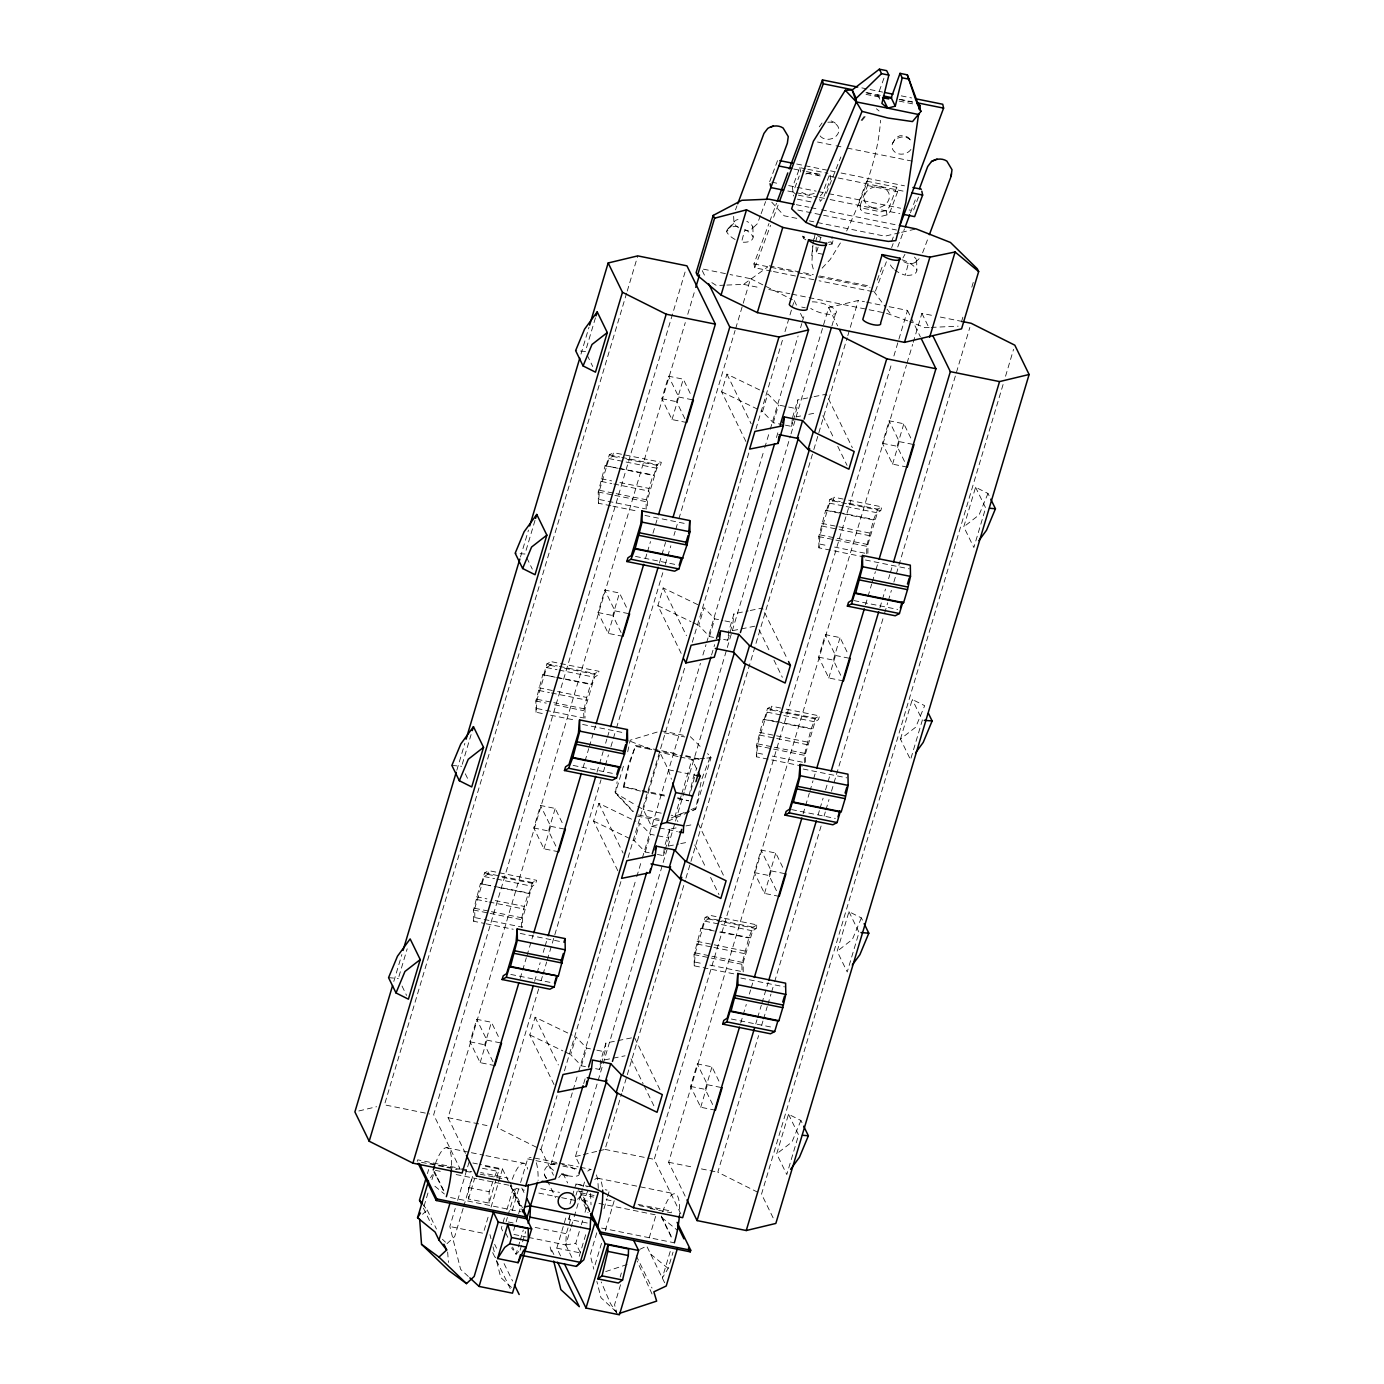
<?xml version="1.0" encoding="UTF-8"?>
<svg xmlns="http://www.w3.org/2000/svg" width="1384" height="1384" viewBox="0 0 1384 1384"><rect width="100%" height="100%" fill="white"/><g stroke="black" fill="none" stroke-linecap="round" stroke-linejoin="round"><path stroke-width="0.75" stroke-dasharray="5 3.75" d="M474.781 917.557L474.781 908.302L484.244 876.574L487.67 874.342L488.777 870.64L536.629 880.311L535.539 884.013L532.113 886.262L522.633 917.973L522.633 927.228L474.781 917.557L473.674 921.26L484.071 923.353M542.269 713.504L536.041 712.241L537.148 699.301L546.611 667.572L550.036 665.323L551.126 661.639L598.995 671.309L597.888 674.994L594.463 677.243L584.999 708.971L584.999 718.227M610.88 505.766L598.39 503.24L599.497 490.299L608.96 458.571L612.385 456.322L613.493 452.637L661.344 462.308L660.237 465.993L656.812 468.242L647.349 499.97L647.349 509.226M733.762 973.834L694.232 965.842L695.339 952.884L704.802 921.173L708.227 918.924L709.335 915.239L721.825 917.748M743.191 971.827L743.208 962.572L752.671 930.844L756.096 928.595L757.186 924.91L723.901 918.18M802.374 766.096L756.598 756.84L757.705 743.883L767.168 712.154L770.594 709.923L771.684 706.221L784.174 708.746M786.25 709.162L819.553 715.909L818.446 719.593L815.02 721.842L805.557 753.553L805.557 762.826L772.255 756.096M864.723 557.077L818.947 547.822L820.055 534.881L829.518 503.153L832.943 500.904L834.05 497.219L846.524 499.745M848.617 500.16L881.902 506.89L880.795 510.592L877.369 512.824L867.906 544.552L867.906 553.808L834.621 547.078M496.199 1179.064L489.036 1203.111L468.519 1198.959L468.622 1187.559L472.809 1176.348M489.036 1203.111L489.14 1191.711L494.019 1178.632M571.869 1257.45L565.762 1244.943L566.298 1233.715L571.229 1217.159M813.238 268.946L811.82 263.687L812.823 245.729M595.587 1068.673L599.635 1069.486L600.639 1060.698L605.915 1043.017L634.391 1037.308L660.462 1090.782M601.383 1063.604L604.912 1051.805L605.915 1043.017M657.365 854.43L663.42 855.658L664.441 846.87L669.718 829.189L677.849 827.546M665.185 849.776L668.697 837.977L669.718 829.189M723.659 639.408L727.707 640.221L728.711 631.433L733.987 613.752L748.225 610.898M727.707 640.221L732.984 622.541L733.987 613.752M785.42 425.165L791.492 426.393L792.305 419.369M811.733 255.59L812.962 244.985M793.257 420.511L796.769 408.712L797.789 399.924L812.01 397.07M813.135 243.601L814.052 237.2M892.472 143.607L895.569 137.864L899.842 135.736L904.652 135.788L908.164 137.414L911.295 141.047A10.311 8.512 -12.3 0 0 895.327 139.68A10.311 8.512 -12.3 0 0 896.676 153.174A10.311 8.512 -12.3 0 0 911.952 147.552M814.207 238.619L815.47 232.27M587.266 1223.024L568.807 1219.304L569.637 1215.256M632.73 811.474L615.413 793.049L617.126 781.735M640.533 791.112L623.354 786.752L628.596 764.245L635.671 745.492L677.433 753.934M623.821 787.721L629.063 765.214L635.671 745.492M689.059 795.748L693.332 777.324L696.879 767.947M690.962 790.575L695.218 774.556M668.057 821.11L695.616 809.277L701.532 779.867L710.39 756.425L707.518 753.605M894.652 269.845A17.006 8.512 20.3 0 0 905.309 275.191L908.336 263.548A12.127 6.02 20.4 0 0 916.606 259.967A12.127 6.02 20.4 0 0 914.374 257.078M393.8 981.464L401.844 954.562M456.824 770.265L464.851 743.346M520.453 557.008L528.48 530.089M580.986 354.079L589.013 327.16M398.921 976.516L407.19 948.801M462.239 764.297L471.096 734.593M535.002 520.401L524.968 554.05L515.177 553.219M595.449 317.818L585.397 351.484L575.623 350.636M626.623 293.148L384.458 1104.83L429.559 1113.947M627.246 291.09L637.747 255.884M473.674 921.26L473.501 910.015L480.386 883.719L529.276 893.112L532.425 882.559L536.629 880.311M536.041 712.241L535.85 701.013L542.753 674.7L591.643 684.094L594.791 673.558L598.995 671.309M598.39 503.24L598.199 492.012L605.102 465.699L653.992 475.093L657.141 464.54L661.344 462.308M481.424 883.424L484.573 872.889L488.777 870.64M543.791 674.423L546.922 663.87L551.126 661.639M606.14 465.422L609.289 454.869L613.493 452.637M417.224 1161.436L417.691 1159.827L459.661 1168.321M685.08 272.043L433.659 1114.777L460.267 1169.324M427.414 1173.615L428.642 1169.532M494.867 1065.611L480.161 1062.652L469.989 1041.806L476.719 1019.299L491.424 1022.274L499.728 1039.315M558.652 851.783L543.947 848.824L533.792 827.978L540.504 805.471L555.209 808.446L562.596 823.601M622.938 636.346L608.233 633.388L598.061 612.541L604.791 590.034L619.478 593.009L627.8 610.05M686.723 422.518L672.019 419.56L661.863 398.713L668.576 376.206L683.281 379.181L690.668 394.336M465.508 1153.426L448.07 1117.684L685.288 322.576M687.762 314.289L695.166 289.446M424.04 1206.156L428.296 1191.884M431.946 1179.635L433.78 1173.511M521.474 927.176L521.353 919.703L524.346 906.451L528.255 893.389L529.276 893.112M583.823 718.175L583.702 710.684L586.712 697.449L590.605 684.388L591.643 684.094M646.19 509.174L646.068 501.683L649.061 488.431L652.971 475.369L653.992 475.093M493.015 1061.822L484.694 1044.782L491.424 1022.274M555.884 846.108L548.496 830.954L555.209 808.446M621.087 632.557L612.766 615.517L619.478 593.009M684.872 418.729L676.568 401.689L683.281 379.181M480.161 1062.652L486.874 1040.145L476.719 1019.299M543.947 848.824L550.676 826.317L540.504 805.471M608.233 633.388L614.946 610.88L604.791 590.034M672.019 419.56L678.748 397.035L668.576 376.206M520.159 978.453L522.01 972.243M522.633 970.167L526.335 957.745M526.958 955.669L533.134 934.961M583.166 767.255L584.411 763.103M585.034 761.044L588.736 748.606M589.342 746.547L595.535 725.839M645.567 558.115L646.795 553.981M647.418 551.905L650.515 541.559M652.971 533.273L657.919 516.716M468.311 1276.463L460.613 1269.336L449.852 1226.518L455.249 1208.44M457.637 1200.395L469.038 1162.214L477.393 1163.909M463.121 1208.37L454.713 1236.517L447.015 1243.662M463.709 1206.364L472.705 1176.227M468.519 1198.959L474.487 1178.926M534.587 981.36L536.438 975.149M537.044 973.073L540.141 962.728M543.22 952.382L544.466 948.23M545.088 946.172L547.545 937.885M596.971 772.237L598.822 766.027M599.445 763.951L603.147 751.529M605.621 743.243L606.849 739.108M607.472 737.032L609.946 728.745M659.372 563.098L665.548 542.407M538.653 988.903L497.254 1127.631L540.971 1149.533L553.479 1175.189M541.127 980.616L542.355 976.481M542.978 974.405L546.68 961.984M547.303 959.908L601.037 779.763M603.51 771.493L604.739 767.341M605.362 765.283L608.458 754.92M610.932 746.633L612.783 740.423M613.389 738.364L615.863 730.077M616.486 728.001L662.815 572.716M665.289 564.43L667.14 558.219M667.763 556.143L670.842 545.798M673.939 535.435L675.167 531.3M675.79 529.224L678.264 520.938M678.869 518.879L735.094 330.447M735.717 328.389L750.543 278.686L730.043 274.551M554.033 1084.572L529.812 1034.921L535.089 1017.223L572.059 1035.076M617.818 870.744L593.598 821.075L598.874 803.395L635.844 821.248M681.17 653.386L657.884 605.656L663.161 587.958L700.131 605.811M745.889 441.479L721.669 391.81L726.946 374.13L763.916 391.983M496.804 1177.057L499.192 1169.047L482.774 1165.743M488.068 1217.211L483.276 1233.282L449.852 1226.518M491.061 1207.159L502.461 1168.978L479.487 1164.325M623.406 766.234L615.413 793.049L635.844 805.159M627.713 751.789L630.187 740.215L657.4 731.998M507.444 1179.687L507.928 1178.078L480.646 1172.559M504.416 1217.903L501.337 1228.231L503.119 1231.898M506.89 1209.633L512.426 1191.036L516.993 1187.074M506.146 1221.553L507.374 1217.418M507.997 1215.342L516.007 1188.458L524.311 1190.136M512.236 1210.619L519.45 1186.434M520.626 1182.472L527.633 1158.962A48.492 12.785 -78.6 0 1 531.075 1157.387M805.834 239.847L803.481 238.256L804.934 233.377M513.706 1230.272L518.014 1215.792M518.637 1213.733L520.488 1207.54L512.426 1191.036M540.971 1149.533L557.043 1095.696M564.447 1070.853L621.278 880.362M628.077 857.578L685.53 665.029M692.329 642.245L749.159 451.755M755.958 428.971L782.514 339.945M784.987 331.658L793.638 302.663M585.467 1066.631L581.436 1065.818L570.675 1054.643L575.952 1036.945L586.712 1048.12L594.791 1049.764M649.269 852.803L645.221 851.99L634.46 840.815L639.737 823.117L650.497 834.293L668.697 837.977M713.538 637.367L709.49 636.553L698.747 625.378L704.024 607.68L714.767 618.856L722.863 620.499M783.413 424.767L773.293 422.726L762.532 411.55L767.809 393.852L778.569 405.028L786.666 406.671M815.782 241.041L816.854 237.408M519.692 1242.14L516.076 1254.233L511.613 1247.901M520.28 1240.133L523.29 1230.047M823.065 254.31L816.37 252.961L818.1 247.2M819.536 241.802L821.162 236.353M520.107 1250.202L525.661 1231.587M550.849 1164.74L572.474 1092.218M573.097 1090.142L578.045 1073.569M578.668 1071.51L636.138 878.823M636.761 876.747L641.709 860.173M642.332 858.097L700.425 663.334M702.899 655.047L705.996 644.684M706.618 642.626L764.106 449.938M764.712 447.862L769.66 431.289M770.283 429.213L798.101 335.983M800.575 327.697L801.803 323.545M802.426 321.469L804.9 313.182M581.436 1065.818L586.712 1048.12M645.221 851.99L650.497 834.293M709.49 636.553L714.767 618.856M773.293 422.726L778.569 405.028M829.051 244.535L832.026 244.034L830.971 241.854L832.424 236.975M832.026 244.034L832.995 240.781M583.685 1083.603L586.159 1075.316M711.566 654.995L714.646 644.633M776.424 437.586L778.275 431.375M792.513 417.605L797.789 399.924M599.635 1069.486L600.794 1065.559M663.42 855.658L664.597 851.731M681.17 795.783L675.132 815.989L677.866 821.577M681.776 793.776L692.017 759.418L704.664 758.259M791.492 426.393L792.669 422.466M579.014 1163.84L575.45 1156.505L662.555 864.55M663.161 862.491L667.486 847.994M668.109 845.918L674.908 823.151M675.53 821.075L684.163 792.081M684.786 790.022L790.42 435.943M791.043 433.867L828.722 307.559L858.305 300.466L864.446 301.712M560.555 1255.876L556.783 1248.143L566.385 1215.982M569.983 1203.924L571.782 1197.904M572.37 1195.897L575.969 1183.839L578.72 1189.444M831.905 325.897L835.607 313.459M568.807 1219.304L570 1215.29M575.969 1195.257L577.18 1191.261M710.39 756.425L710.995 757.688L695.616 809.277L691.516 810.609M528.428 1237.4L565.762 1244.943L570.571 1228.819M571.177 1226.812L573.582 1218.75M574.187 1216.726L582.526 1188.752M583.114 1186.797L584.861 1180.915M580.259 1252.451L575.796 1243.282L580.726 1226.743M581.332 1224.684L582.577 1220.55M585.034 1212.28L586.885 1206.087L580.19 1196.589L577.509 1199.271M599.099 1150.831L605.016 1149.412L621.693 1093.516M622.316 1091.44L685.322 880.241M685.945 878.165L813.204 451.634M813.827 449.558L847.181 337.748M847.804 335.672L858.305 300.466M579.239 1256.326L586.453 1232.141M596.798 1232.798L590.207 1254.907L593.788 1269.163M603.995 1208.682L606.988 1198.63M607.593 1196.624L609.393 1190.586L605.223 1189.738M595.068 1264.889L601.677 1242.78M605.275 1230.722L614.254 1200.568M694.232 965.842L694.059 954.614L700.944 928.301L712.397 930.117M756.598 756.84L756.408 745.613L763.311 719.299L774.746 721.116M818.947 547.822L818.757 536.594L825.66 510.298L837.095 512.115M701.982 928.024L705.131 917.471L709.335 915.239M764.349 719.005L767.497 708.47L771.684 706.221M826.698 510.004L829.846 499.468L834.05 497.219M680.824 1213.906L654.217 1159.36L891.434 364.252M893.891 355.965L907.489 310.414L884.947 305.864M620.17 1277.017L621.364 1273.003M620.551 1284.715L614.548 1304.818L616.78 1312.24M715.424 1110.21L700.719 1107.235L690.564 1086.405L697.277 1063.898L711.981 1066.856L719.369 1082.011M779.209 896.382L764.522 893.407L754.349 872.577L761.062 850.07L775.767 853.028L784.088 870.086M843.496 680.945L828.791 677.97L818.619 657.141L825.348 634.633L840.053 637.591L847.441 652.746M907.281 467.117L892.576 464.142L882.421 443.312L889.134 420.805L903.839 423.763L912.16 440.821M685.149 1196.139L668.628 1162.266L906.468 365.099M907.074 363.023L912.644 344.391M913.25 342.315L921.9 313.338L932.159 315.396M649.183 1237.919L655.878 1215.481M741.997 969.907L741.911 964.285L748.813 937.971L752.982 927.142L757.186 924.91M804.381 762.774L804.26 755.283L811.162 728.97L815.349 718.14L819.553 715.909M866.747 553.756L866.626 546.282L873.529 519.969L877.698 509.139L881.902 506.89M712.656 1104.519L705.252 1089.381L711.981 1066.856M776.441 890.691L769.054 875.536L775.767 853.028M840.728 675.254L833.324 660.099L840.053 637.591M904.513 461.426L897.126 446.271L903.839 423.763M700.719 1107.235L707.432 1084.727L697.277 1063.898M764.522 893.407L771.234 870.899L761.062 850.07M828.791 677.97L835.503 655.462L825.348 634.633M892.576 464.142L899.306 441.634L889.134 420.805M670.202 1251.447L662.296 1277.968L668.178 1268.419L673.057 1252.088M740.717 1023.036L742.568 1016.825M743.191 1014.749L746.287 1004.403M749.367 994.058L750.612 989.906M751.218 987.83L753.692 979.561M803.118 813.913L804.969 807.702M805.592 805.626L809.294 793.205M809.917 791.129L812.996 780.784M813.619 778.708L816.093 770.421M865.502 604.773L867.353 598.563M867.976 596.504L871.678 584.065M872.301 582.007L875.397 571.644M876.003 569.585L878.477 561.298M961.43 321.988L963.869 313.805M971.81 287.197L974.249 279.014M755.75 1023.883L756.996 1019.749M757.602 1017.673L761.321 1005.251M761.927 1003.175L768.12 982.467M818.152 814.761L819.38 810.609M820.003 808.533L823.099 798.187M825.556 789.901L827.424 783.69M828.03 781.631L830.504 773.345M879.93 607.697L881.781 601.486M882.404 599.41L885.483 589.065M888.58 578.702L889.808 574.568M890.431 572.492L892.905 564.205M757.74 1192.229L717.812 1172.213L758.588 1035.561M761.684 1025.198L762.913 1021.063M763.536 1018.987L767.238 1006.566M767.861 1004.507L770.94 994.144M771.563 992.069L774.037 983.799M774.642 981.723L821.594 824.362M824.068 816.076L825.314 811.941M825.919 809.865L829.016 799.502M831.49 791.233L883.995 615.223M884.618 613.164L887.698 602.801M888.32 600.742L891.4 590.38M893.874 582.093L969.855 327.42M1003.071 384.527L761.529 1194.132L773.154 1217.937M1005.545 376.24L1013.572 349.322M788.517 1114.258L798.603 1134.932L786.787 1174.532L776.701 1153.858L788.517 1114.258L800.921 1120.486L802.789 1124.31M848.963 911.693L859.032 932.366L847.233 971.966L837.147 951.292L848.963 911.693L861.35 917.903L863.218 921.727M900.465 739.073L912.264 699.474L924.668 705.684L915.741 727.154L900.465 739.073L910.534 759.747L922.349 720.147L912.264 699.474M975.582 487.237L985.668 507.928L973.852 547.51L963.766 526.837L975.582 487.237L987.986 493.465L989.854 497.288M826.386 193.293L840.849 156.998M883.961 78.179L877.837 95.115L880.276 100.115M735.492 209.849L736.98 205.835M769.66 181.754L777.687 160.181M760.387 215.679L757.377 223.724L751.737 229.069M761.131 213.655L765.629 201.58M771.372 271.126L754.782 267.769L753.934 263.894L768.985 223.464M769.746 221.44L776.51 203.24M754.782 267.769L770.594 225.315M773.604 217.236L778.119 205.109M805.799 168.848L799.779 167.637L792.392 187.463L793.707 196.009M794.831 187.878L799.26 175.976M829.12 175.699L822.477 193.552L820.331 195.853M494.728 1176.763L496.821 1171.158L499.192 1169.047M866.626 181.148L859.239 200.974L860.554 209.52L864.17 212.652L881.781 216.215L887.058 214.883L890.258 211.441L897.645 191.615L896.694 187.238L866.626 181.148L867.56 185.525L860.191 205.351L860.554 209.52M896.694 187.238L889.306 207.064L886.106 210.506L880.829 211.839L863.218 208.275L859.602 205.143M877.248 280.122L883.269 263.946M891.556 241.716L894.566 233.619M886.383 261.766L875.086 292.093L819.086 280.779M891.642 247.615L893.147 243.584M897.732 246.975L904.479 228.862M910.482 212.773L916.467 196.666M918.457 197.064L913.354 210.8L909.132 209.953M922.626 252.805L928.629 236.699M987.986 493.465L979.059 514.934L963.766 526.837M861.35 917.903L852.423 939.373L837.147 951.292M800.921 1120.486L791.994 1141.938L776.701 1153.858M846.645 231.024C862.768 196.044 878.062 159.091 880.535 120.287M902.956 257.96L904.946 254.362M840.399 242.978L830.296 259.344L821.387 268.928M430.459 1177.836L432.431 1174.653M819.241 126.844L822.044 123.003M861.177 120.322L864.965 115.495M862.007 120.564L865.433 116.412M735.129 239.484A17.006 8.512 20.3 0 1 726.617 231.699L733.935 223.032A12.127 6.02 20.4 0 1 738.035 219.537M728.209 228.62L735.06 220.835M518.758 1251.551L516.076 1254.233L512.582 1247.088M915.481 262.164L919.72 258.168M422.57 1214.304L427.189 1210.014L422.068 1203.44M726.859 285.069L743.554 284.377L767.566 267.06M639.685 1249.406L646.743 1246.084L664.649 1282.795M671.275 817.944L689.059 810.488M691.048 809.657L694.993 808.014M605.725 1271.567L627.35 1264.422M689.474 811.284L675.132 815.989L671.154 815.193M637.713 806.249L643.283 809.553L651.466 826.317L657.227 824.864M358.837 1110.971L376.569 1106.716M575.45 1156.505L581.366 1155.086M583.339 1154.619L597.127 1151.298M899.479 232.789L884.912 236.162L809.363 220.904M901.572 232.304L916.139 228.914M814.052 396.654L826.248 394.215L852.336 447.689M796.578 416.792L800.644 415.978M808.775 414.335L816.906 412.709M750.249 610.482L762.446 608.043L787.6 659.597M732.776 630.62L755.145 626.122M685.98 825.919L694.111 824.293M668.507 846.057L678.679 844.015M680.703 843.6L688.834 841.974M604.704 1059.884L625.049 1055.802M827.995 242.373L830.971 241.854M565.762 1244.943L575.796 1243.282M706.774 758.069L710.995 757.688M929.166 327.489L925.014 327.679L909.772 321.659M931.224 327.402L958.143 326.174M724.766 285.156L716.41 285.502L709.663 281.229M451.876 765.438L461.651 766.269M388.558 977.658L398.332 978.488M865.986 92.745L881.002 96.828M866.021 94.389L880.518 97.278M912.143 161.132L846.299 147.898M861.851 87.884L868.079 89.147M870.155 89.562L882.594 92.088M901.261 95.859L911.624 97.953M866.834 92.607L883.442 95.963M900.033 99.319L912.471 101.845M796.7 164.021L828.411 170.44M830.521 170.855L838.963 172.567M841.091 173L904.479 185.819M807.806 169.263L827.857 173.311M793.741 169.004L804.312 171.132M806.422 171.564L821.214 174.557M829.673 176.252L836.005 177.533M838.116 177.965L905.741 191.632M806.751 173.225L820.781 176.062M867.56 185.525L897.645 191.615M771.77 182.169L780.213 183.882M788.672 185.594L795.004 186.875M797.132 187.307L816.145 191.148M818.255 191.58L826.715 193.293M828.826 193.708L900.673 208.24M787.825 190.992L817.408 196.978M819.518 197.41L827.978 199.106M830.089 199.538L899.825 213.638M798.343 195.161L813.982 198.327M797.34 199.14L811.024 201.908M796.319 204.694L808.931 207.237M811.024 207.669L819.432 209.365M821.542 209.797L897.213 225.09M797.807 210.057L896.521 230.003M796.786 218.361L784.192 215.8L771.753 202.185M769.279 265.815L813.342 274.724M819.622 275.987L869.982 286.177M753.934 263.894L795.419 272.267M797.495 272.7L814.086 276.056M818.238 276.887L870.086 287.37M773.448 271.541L798.343 276.575M800.402 277.008L814.934 279.931M703.401 269.153L727.984 274.136M866.505 302.127L882.888 305.449M940.359 317.057L962.901 321.624M743.554 284.377L760.37 287.786M768.795 289.481L789.814 293.737M791.908 294.152L884.411 312.853M886.504 313.286L907.869 320.915M801.751 307.092L805.315 307.819M788.69 407.086L796.769 408.712M678.748 397.035L693.436 400.011M899.306 441.634L914.011 444.61M661.863 398.713L676.568 401.689M882.421 443.312L897.126 446.271M609.289 454.869L619.686 456.979M621.762 457.395L657.141 464.54M829.846 499.468L840.244 501.562M848.565 503.24L877.698 509.139M612.385 456.322L618.631 457.585M626.952 459.263L660.237 465.993M832.943 500.904L880.795 510.592M608.96 458.571L656.812 468.242M829.518 503.153L844.084 506.094M846.16 506.527L877.369 512.824M839.188 512.53L874.55 519.675M605.102 465.699L617.593 468.224M619.669 468.64L652.971 475.369M825.66 510.298L873.529 519.969M601.21 478.76L611.607 480.871M619.928 482.549L649.061 488.431M821.767 523.36L869.619 533.03M601.348 481.459L611.763 483.57M613.839 483.985L649.217 491.147M821.906 526.058L869.775 535.729M599.497 490.299L614.063 493.24M616.139 493.656L647.349 499.97M820.055 534.881L867.906 544.552M598.199 492.012L612.766 494.953M614.859 495.368L646.068 501.683M818.757 536.594L866.626 546.282M599.497 499.555L645.273 508.81M820.055 544.137L826.283 545.4M612.956 506.181L637.92 511.232M644.961 515.436L686.585 523.844M865.519 560.018L909.219 568.859M635.498 556.42L677.105 564.828M853.98 600.587L897.68 609.41M724.887 620.914L732.984 622.541M614.946 610.88L629.651 613.839M835.503 655.462L850.208 658.438M598.061 612.541L612.766 615.517M818.619 657.141L833.324 660.099M546.922 663.87L557.337 665.981M559.413 666.396L594.791 673.558M767.497 708.47L777.894 710.563M786.216 712.258L815.349 718.14M550.036 665.323L556.264 666.586M564.603 668.264L597.888 674.994M770.594 709.923L783.067 712.449M785.161 712.864L818.446 719.593M546.611 667.572L557.008 669.683M559.084 670.098L594.463 677.243M767.168 712.154L781.735 715.113M783.811 715.528L815.02 721.842M776.822 721.531L812.2 728.693M542.753 674.7L555.226 677.226M557.319 677.658L590.605 684.388M763.311 719.299L779.953 722.656M782.029 723.088L811.162 728.97M538.86 687.762L555.503 691.135M557.579 691.55L586.712 697.449M759.418 732.361L807.27 742.032M538.999 690.478L549.396 692.571M551.472 692.986L586.851 700.148M759.557 735.06L807.408 744.73M537.148 699.301L551.697 702.242M553.79 702.657L584.999 708.971M757.705 743.883L772.272 746.824M774.348 747.256L805.557 753.553M535.85 701.013L546.247 703.124M554.569 704.802L583.702 710.684M756.408 745.613L804.26 755.283M661.293 730.821L684.111 735.423M664.112 732.759L684.855 736.963M537.13 708.556L582.906 717.812M757.688 753.138L763.933 754.401M550.59 715.182L575.571 720.234M582.612 724.438L624.219 732.845M803.17 769.02L846.87 777.86M685.789 755.629L700.892 759.557L679.994 755.335M636.138 746.46L652.85 749.834M654.926 750.266L677.918 754.903M678.073 756.598L654.286 750.682M680.063 757.013L692.017 759.418L697.467 770.594M661.206 813.169L643.283 809.553L660.151 752.982L668.351 769.746L674.319 770.957M676.309 771.355L696.204 775.386M573.149 765.421L614.755 773.829M791.613 809.588L835.313 818.428M623.354 786.752L640.065 790.126M642.159 790.558L665.133 795.194M677.658 797.738L688.575 800.817L676.049 798.274M642.626 791.527L665.6 796.163M638.387 814.968L659.13 819.172M637.055 816.076L659.874 820.695M651.466 826.317L657.435 827.528M659.424 827.926L677.33 831.559M550.676 826.317L565.381 829.276M771.234 870.899L785.939 873.875M533.792 827.978L548.496 830.954M754.349 872.577L769.054 875.536M484.573 872.889L532.425 882.559M705.131 917.471L719.697 920.412M721.773 920.844L752.982 927.142M487.67 874.342L493.915 875.588M502.236 877.283L535.539 884.013M708.227 918.924L756.096 928.595M484.244 876.574L494.659 878.684M496.735 879.099L532.113 886.262M704.802 921.173L719.369 924.114M721.445 924.529L752.671 930.844M720.718 931.813L749.851 937.695M480.386 883.719L490.801 885.812M499.122 887.507L528.255 893.389M700.944 928.301L717.604 931.674M719.68 932.089L748.813 937.971M476.494 896.78L486.891 898.873M495.23 900.569L524.346 906.451M697.052 941.362L744.921 951.033M476.632 899.479L487.047 901.572M489.123 902.005L524.501 909.15M697.19 944.061L711.757 947.002M713.85 947.434L745.059 953.732M474.781 908.302L489.348 911.243M491.424 911.675L522.633 917.973M695.339 952.884L709.906 955.842M711.981 956.257L743.208 962.572M473.501 910.015L488.05 912.973M490.144 913.388L521.353 919.703M694.059 954.614L741.911 964.285M695.339 962.157L701.584 963.42M709.906 965.098L741.115 971.412M486.165 923.768L513.204 929.252M520.263 933.439L561.869 941.864M740.821 978.038L784.503 986.861M510.782 974.423L552.406 982.83M731.34 1019.022L772.964 1027.43M596.815 1050.179L604.912 1051.805M486.874 1040.145L501.579 1043.104M707.432 1084.727L722.137 1087.703M469.989 1041.806L484.694 1044.782M690.564 1086.405L705.252 1089.381M448.07 1117.684L487.012 1125.555M605.016 1149.412L654.217 1159.36M668.628 1162.266L693.228 1167.248M701.428 1168.909L717.812 1172.213M534.674 1158.062L557.475 1162.681M559.551 1163.096L578.218 1166.868M580.294 1167.283L590.674 1169.376M527.633 1158.962L533.861 1160.225M535.937 1160.64L554.603 1164.428M562.907 1166.089L577.422 1169.03M446.427 1147.665L469.297 1152.284M471.373 1152.699L483.846 1155.225M485.922 1155.64L523.342 1163.2M597.525 1178.199L674.441 1193.752M590.311 1186.815L575.761 1183.874L587.179 1186.901M482.445 1168.269L496.821 1171.158M578.062 1190.949L584.29 1192.195M461.772 1168.736L470.162 1170.431M594.03 1195.482L581.453 1192.939L589.619 1209.685M638.111 1204.391L671.673 1211.173L671.188 1212.782L648.11 1208.111M430.459 1163.425L459.419 1169.272M461.495 1169.688L471.84 1171.781M639.079 1205.585L657.711 1209.356M421.411 1162.283L427.708 1163.563M429.801 1163.979L436.098 1165.259M438.209 1165.691L457.083 1169.497M465.474 1171.193L471.771 1172.473M480.161 1174.168L486.459 1175.431M488.569 1175.864L494.867 1177.144M496.96 1177.559L503.257 1178.839M580.969 1194.548L593.563 1197.091M606.14 1199.634L614.548 1201.329M540.781 1188.614L559.447 1192.385M435.372 1170.345L443.676 1172.023M456.149 1174.549L476.944 1178.753M479.02 1179.168L485.248 1180.431M487.341 1180.863L493.569 1182.109M495.645 1182.541L501.89 1183.804M503.966 1184.22L510.194 1185.483M587.906 1190.534A36.33 9.567 -78.6 0 0 584.394 1200.482L590.622 1201.745M598.943 1203.423L655.064 1214.771M538.826 1193.077L559.568 1197.264M561.644 1197.679L576.159 1200.62M468.622 1187.559L489.14 1191.711M450.509 1197.541L521.18 1211.83M601.59 1228.075L674.354 1242.797M508.205 1221.968L514.433 1223.231M535.176 1227.418L566.298 1233.715M513.914 1234.459L526.352 1236.967M556.783 1248.143L579.758 1252.797M817.529 142.016L833.964 145.372M836.023 145.804L844.24 147.482M899.098 99.423L914.876 102.675M899.133 101.084L915.689 104.492M630.793 741.478L652.331 749.92M831.127 120.927L834.639 122.553L837.787 126.186M721.669 391.81L762.532 411.55M657.884 605.656L690.962 621.624M692.9 622.558L698.747 625.378M593.598 821.075L634.46 840.815M529.812 1034.921L562.89 1050.889M564.828 1051.823L570.675 1054.643M750.543 278.686L792.357 299.653M817.39 235.609L820.954 237.615M804.779 237.667L802.426 236.093L803.481 238.256M661.639 1217.418L677.554 1230.393M650.67 1254.146L668.178 1268.419M434.87 1186.209L444.42 1193.994M876.401 108.765L879.065 110.98M792.755 191.632L796.388 194.763M616.347 1311.946L600.967 1297.708L596.867 1281.411M511.474 1287.414L500.714 1277.449L495.593 1257.053M442.43 1239.251L445.492 1242.192M690.322 736.686L701.792 747.966M614.79 791.804L633.439 811.526M873.65 291.107L885.829 307.559M887.058 309.203L890.708 314.133M652.02 1293.988L637.176 1261.17M617.351 1314.091L610.396 1303.417L601.21 1281.965M921.9 313.338L929.252 328.389M907.489 310.414L910.239 316.054M911.156 317.939L920.325 336.745M828.722 307.559L837.666 325.88M794.26 300.605L796.942 306.089M800.506 313.424L803.187 318.925M822.84 415.719L834.016 438.624M837.735 446.271L847.06 465.37M702.259 270.624L705.01 276.264M726.946 374.13L751.166 423.781M759.038 629.547L770.213 652.452M773.95 660.099L782.323 677.295M587.231 355.238L592.733 366.518M663.161 587.958L686.447 635.706M698.176 823.48L724.264 876.954M694.768 844.984L705.01 865.986M710.597 877.439L718.988 894.635M526.802 557.804L532.286 569.083M598.874 803.395L623.094 853.063M630.966 1058.812L643.076 1083.637M644.01 1085.54L655.186 1108.463M465.318 773.794L468.986 781.303M661.293 1216.017L672.486 1238.974M661.362 1216.865L672.364 1239.407M535.089 1017.223L558.375 1064.971M636.242 1255.703L652.002 1288.02M584.394 1200.482L589.982 1211.951M579.619 1191.33L590.587 1213.785M580.19 1196.589L588.044 1212.678M562.994 1173.424L567.648 1182.974M544.414 1174.67L546.282 1178.493M547.216 1180.396L555.589 1197.592M521.785 1187.991L524.398 1193.354M553.877 1254.527L550.105 1246.794L552.147 1254.942M509.744 1181.798L522.443 1207.834M502.461 1168.978L509.762 1183.943M510.679 1185.811L521.63 1208.284M510.177 1185.258L523.256 1212.246M402 986.014L406.585 995.407M505.61 1232.781L508.222 1238.144M494.659 1244.303L496.545 1248.16M504.087 1263.609L512.564 1281.013M492.687 1252.606L510.592 1289.317M437.776 1178.424L444.229 1191.624M437.015 1177.576L444.472 1192.87M427.189 1210.014L436.462 1229.027M423.435 1208.197L431.479 1224.702M668.351 769.746L671.43 779.244M489.953 1234.632L490.974 1238.715M493.033 1246.863L495.074 1255.011M886.106 210.506L887.058 214.883M830.175 175.18L830.815 178.103L823.428 197.929L820.228 201.372L819.587 198.448M799.779 167.637L800.731 172.014M447.655 1252.018L448.433 1262.45M816.076 247.009L816.37 252.961M590.536 1193.458L591.02 1204.824M733.658 216.371L733.935 223.032A12.127 6.02 20.4 0 0 738.606 227.772M916.606 259.967L916.9 270.157A17.006 8.477 20.7 0 1 905.309 275.191M752.861 226.855L753.156 237.062A17.006 8.477 20.7 0 1 741.564 242.096L744.592 230.453A12.127 6.02 20.4 0 0 752.861 226.855A12.127 6.02 20.4 0 0 746.789 221.302M812.252 301.85A15.189 4.775 16.6 0 1 832.874 307.853A15.189 4.775 16.6 0 1 831.351 314.445A15.189 4.775 16.6 0 1 810.73 308.424M579.014 1172.957A15.189 4.775 16.6 0 1 567.388 1175.656M553.565 1170.328A15.189 4.775 16.6 0 1 560.105 1164.134M561.921 1164.446A15.189 4.775 16.6 0 1 575.727 1169.774M536.283 1162.75A48.492 12.785 -78.6 0 1 538.099 1180.414M596.435 1174.912A48.492 12.785 -78.6 0 1 598.251 1192.575M587.785 1171.124A48.492 12.785 -78.6 0 1 591.227 1169.549M594.757 1179.497A36.33 9.567 -78.6 0 1 602.524 1188.441M662.625 1211.848A36.33 9.567 -78.6 0 1 675.063 1193.804A36.33 9.567 -78.6 0 1 679.406 1215.498M560.52 1175.154A8.754 7.975 -26 0 1 558.755 1177.559M546.576 1178.199A8.754 7.975 -26 0 1 555.14 1164.169M512.253 1179.289A36.33 9.567 -78.6 0 1 527.667 1169.065M435.337 1163.736A36.33 9.567 -78.6 0 1 447.067 1147.717A36.33 9.567 -78.6 0 1 451.53 1167.317M827.84 122.225A10.311 8.512 -12.3 0 1 838.687 128.228A10.311 8.512 -12.3 0 1 832.147 138.573A10.311 8.512 -12.3 0 1 819.587 135.251M908.336 263.548A12.127 6.02 20.4 0 1 899.911 259.016M901.953 259.777A17.006 8.39 20.6 0 1 916.9 270.157M893.493 268.859A17.006 8.512 20.3 0 1 890.362 264.794M744.627 229.294A17.006 8.39 20.6 0 1 753.156 237.062M726.617 231.699A17.006 8.408 20.1 0 1 738.208 226.665M814.224 193.431A12.715 10.518 -12.3 0 1 801.786 192.376M805.678 174.055A12.715 10.518 -12.3 0 1 821.179 178.138M871.401 207.202A12.715 10.518 -12.3 0 0 889.376 195.542A12.715 10.518 -12.3 0 0 869.584 189.02A12.715 10.518 -12.3 0 0 871.401 207.202"/><path stroke-width="1.5" d="M626.295 742.533L627.402 729.576L579.55 719.905L578.443 732.863L568.98 764.573L565.554 766.822L564.447 770.507L612.316 780.195L616.52 777.946L624.582 754.055L627.592 740.803L627.402 729.576M688.661 533.532L689.768 520.574L641.899 510.904L640.792 523.844L631.329 555.572L627.904 557.821L626.814 561.506L674.665 571.177L678.869 568.945L686.948 545.054L689.941 531.802L689.768 520.574M597.871 1278.885L602.057 1275.875L607.818 1251.378L608.026 1244.822L628.544 1248.974L628.336 1255.53L622.575 1280.01L618.389 1283.02L597.871 1278.885L608.026 1244.822M528.134 1223.318L529.986 1217.107L530.505 1205.879L527.01 1198.717M522.304 1255.496L576.228 1266.395L580.259 1262.364L590.138 1229.269L590.657 1218.041L598.251 1192.575L542.251 1181.261M698.366 772.462L700.183 776.182L692.571 795.956L683.644 825.833L683.298 832.753L679.319 831.957M919.495 109.042L919.824 105.34L916.848 103.073L920.914 111.412L912.506 121.584L888.113 118.038L862.007 111.36L856.333 101.932L852.163 89.995L879.376 69.2L886.66 70.653L888.839 75.099L881.902 103.437L887.698 108.142L918.993 114.595M587.231 1077.704L605.431 1081.388L616.191 1092.564L657.054 1112.286L662.331 1094.606L621.468 1074.866L610.707 1063.69L592.508 1060.023L591.487 1068.811L563.029 1074.52L557.752 1092.201L586.211 1086.492L586.816 1081.215M651.016 863.875L669.233 867.56L679.976 878.736L720.839 898.458L726.116 880.76L685.253 861.038L674.492 849.862L656.293 846.195L655.289 854.983L626.831 860.692L621.554 878.373L650.013 872.664L650.411 869.152M683.956 659.13L685.824 662.936L714.282 657.227L719.559 639.546L720.58 630.758L738.779 634.426L749.54 645.601L790.402 665.341L785.126 683.021L744.263 663.299L733.503 652.123L715.303 648.439M779.088 434.611L797.288 438.296L808.048 449.471L848.911 469.193L854.188 451.495L813.325 431.773L802.564 420.598L784.365 416.93L783.361 425.718L754.885 431.427L749.609 449.108L778.085 443.399L778.898 436.375M929.373 234.692L951.102 176.322L952.002 169.696L946.846 161.098C942.123 158.001 936.172 158.658 931.519 161.495L927.712 166.478L919.478 188.622M951.102 176.322L951.448 173.83M918.682 113.609L905.845 202.514L895.846 240.591L888.39 241.422L852.994 235.782L815.937 226.768L805.938 222.409L791.631 208.811L813.411 141.168L845.295 90.271L852.163 89.995L856.229 98.333L856.333 101.932L805.938 222.409M919.253 109.474L919.824 105.34M845.295 90.271L856.333 101.932L887.698 108.142L895.275 106.153L902.212 77.815L900.033 73.352L907.316 74.857L920.914 111.412M392.572 985.616L354.892 1111.923L369.182 1141.229L412.899 1163.148L462.1 1173.078L518.931 982.588M403.073 950.41L456.201 772.341M466.079 739.212L519.83 559.067M529.709 525.937L579.758 358.231M589.636 325.102L608.164 262.977L637.747 255.884L686.931 265.832L715.372 324.15L658.542 514.64M472.273 730.631L473.466 726.669L483.535 747.343L471.736 786.942L459.332 780.732L451.876 765.438L460.803 743.969L473.466 726.669M535.591 518.412L536.767 514.45L546.853 535.124L535.037 574.723L522.65 568.513L515.177 553.219L524.103 531.75L536.767 514.45M596.037 315.846L597.213 311.884L607.299 332.558L595.483 372.158L583.079 365.93L575.623 350.636L584.55 329.184L597.213 311.884M420.234 959.579L408.418 999.179L396.014 992.951L388.558 977.658L397.485 956.188L410.148 938.906L420.234 959.579L404.941 971.481L396.014 992.951M369.182 1141.229L622.454 292.284L608.164 262.977M412.899 1163.148L666.188 314.203L622.454 292.284M421.341 1203.89L419.508 1200.153L426.203 1177.697M794.208 204.261L768.985 199.175L741.841 200.299L713.227 215.402L696.135 272.683L697.501 275.468L721.064 295.034L757.325 312.611L904.479 342.367L961.569 328.856L978.661 271.575L977.294 268.79L950.445 242.46L916.139 228.914L899.323 225.523M697.501 275.468L714.594 218.188L713.227 215.402M419.646 1219.252L421.532 1244.303L438.97 1257.104L446.669 1249.942L438.988 1240.081L435.06 1232.019L417.553 1217.747L428.504 1181.019M695.789 287.37L699.491 274.949M523.36 1209.703L526.975 1217.141L526.508 1218.75L436.271 1200.499L436.756 1198.89L419.508 1163.546M502.098 979.526L503.205 975.824L506.631 973.592L516.094 941.864L517.201 928.906L565.053 938.594L565.243 949.822L558.34 976.118L509.45 966.741L506.302 977.277L502.098 979.526L549.95 989.197L554.154 986.965L557.302 976.412M509.45 966.741L510.471 966.447L517.374 940.151L517.201 928.906M564.447 770.507L568.651 768.276L572.838 757.446L620.689 767.117M572.838 757.446L579.74 731.133L579.55 719.905M626.814 561.506L631.018 559.274L635.187 548.445L683.056 558.115M635.187 548.445L642.089 522.131L641.899 510.904M438.988 1240.081L449.938 1203.353M721.064 295.034L746.495 209.832L782.756 227.408L929.91 257.147L955.098 251.992L978.661 271.575M533.757 932.903L581.315 773.466M596.141 723.763L643.716 564.326M494.867 1065.611L501.579 1043.104M558.652 851.783L565.381 829.276M622.938 636.346L629.651 613.839M686.723 422.518L693.436 400.011M583.079 1085.679L555.278 1178.857L525.695 1185.95L476.511 1176.002L533.342 985.512M548.168 935.809L595.743 776.372M610.569 726.687L658.127 567.25M672.953 517.547L729.783 327.057L708.694 283.789M563.945 942.279L565.053 938.594M554.482 983.263L556.264 977.312M560.987 961.447L563.357 953.524M616.832 774.261L618.613 768.31M623.336 752.446L625.706 744.505M679.198 565.243L680.963 559.292M685.703 543.445L688.073 535.504M757.325 312.611L782.756 227.408M522.547 1210.152L531.664 1228.871L512.478 1293.175L479.072 1286.428L498.257 1222.124L493.379 1212.124L474.193 1276.446L466.494 1283.608L449.056 1270.789L421.532 1244.303M497.583 1258.54L504.762 1247.365L509.727 1243.784L526.335 1247.14L523.221 1251.101L518.083 1262.692L497.583 1258.54L507.738 1224.494L528.255 1228.629L528.204 1240.894L511.578 1237.538L507.738 1224.494M525.695 1185.95L778.984 337.004L808.55 329.911L804.986 322.576M808.602 239.743L789.261 304.567A9.428 2.958 16.6 0 0 799.883 309.86A9.428 2.958 16.6 0 0 807.114 308.182L826.456 243.342L808.602 239.743A9.428 2.958 16.6 0 0 819.224 245.02A9.428 2.958 16.6 0 0 826.456 243.342M509.727 1243.784L511.578 1237.538M685.824 662.936L691.1 645.255L719.559 639.546M526.906 1217.972L537.511 1182.386M518.083 1262.692L520.488 1254.682M588.633 1067.029L646.709 872.404M652.262 853.772L710.943 657.054M716.514 638.422L774.573 443.797M780.144 425.147L808.55 329.911M655.134 850.122L656.293 846.195M718.815 636.64L719.991 632.713M782.617 422.812L784.365 416.93M586.211 1086.492L591.487 1068.811M650.013 872.664L655.289 854.983M778.085 443.399L783.361 425.718M661.068 823.895L666.828 822.442L675.738 792.548L672.659 783.05M605.431 1081.388L610.707 1063.69M669.233 867.56L674.492 849.862M733.503 652.123L738.779 634.426M797.288 438.296L802.564 420.598M579.083 1173.303L606.901 1080.056M612.455 1061.407L670.565 866.661M675.513 850.087L681.689 829.362M695.91 781.701L734.229 653.248M740.423 632.523L798.516 437.776M804.087 419.127L831.282 327.956M616.191 1092.564L621.468 1074.866M679.976 878.736L685.253 861.038M744.263 663.299L749.54 645.601M808.048 449.471L813.325 431.773M739.488 1027.188L682.658 1217.678L633.457 1207.73L589.74 1185.811L617.541 1092.633M623.094 1074.001L681.793 877.3M686.723 860.744L745.422 664.026M750.976 645.394L809.657 448.693M814.605 432.119L843.029 336.883L839.448 329.548M882.127 254.604L862.786 319.445A9.428 2.958 16.6 0 0 873.39 324.721A9.428 2.958 16.6 0 0 880.622 323.043L899.963 258.202L882.127 254.604A9.428 2.958 16.6 0 0 892.749 259.881A9.428 2.958 16.6 0 0 899.963 258.202M591.435 1213.405L600.5 1232.002L600.016 1233.611L690.253 1251.845L690.737 1250.236L677.122 1222.332M633.734 1240.514L638.612 1250.496L619.427 1314.8L586.003 1308.036L605.189 1243.732L590.587 1213.785M633.457 1207.73L886.746 358.785L843.029 336.883M904.479 342.367L929.91 257.147M722.656 1024.108L723.763 1020.423L727.188 1018.174L736.651 986.446L737.759 973.506L785.61 983.176L785.801 994.404L782.79 1007.656L778.898 1020.717L777.86 1020.994L730.008 1011.323L726.859 1021.876L722.656 1024.108L770.507 1033.779L774.711 1031.547L777.86 1020.994M785.005 815.107L786.112 811.422L789.537 809.173L799 777.445L800.108 764.487L847.959 774.175L848.15 785.403L845.14 798.654L841.247 811.716L840.209 811.993L792.357 802.322L789.209 812.858L785.005 815.107L832.874 824.778L837.078 822.546L840.209 811.993M847.371 606.106L848.461 602.403L851.887 600.154L861.367 568.443L862.474 555.486L910.326 565.156L910.499 576.401L907.506 589.636L903.614 602.697L902.576 602.991L854.724 593.303L851.575 603.856L847.371 606.106L895.223 615.776L899.427 613.527L902.576 602.991M929.667 337.212L955.098 251.992M730.008 1011.323L731.046 1011.047L737.932 984.733L737.759 973.506M792.357 802.322L793.395 802.028L800.298 775.732L800.108 764.487M854.724 593.303L855.744 593.027L862.647 566.713L862.474 555.486M754.315 977.485L801.872 818.048M816.698 768.362L864.273 608.925M879.099 559.222L935.93 368.732L921.26 338.63M715.424 1110.21L722.137 1087.703M779.209 896.382L785.939 873.875M843.496 680.945L850.208 658.438M907.281 467.117L914.011 444.61M677.174 1249.285L666.223 1286.013L653.853 1291.826L656.656 1301.116L619.305 1313.451M962.901 321.624L971.101 323.268L1014.818 345.187L1029.108 374.493L775.836 1223.439L746.253 1230.532L697.069 1220.584L754.522 1028.018M768.726 980.391L816.301 820.971M831.127 771.269L878.684 611.832M893.51 562.146L950.341 371.639L932.92 335.914M782.721 1002.068L784.503 996.134M837.995 816.854L839.759 810.903M845.088 793.067L846.852 787.115M900.344 607.853L902.126 601.902M907.437 584.065L909.219 578.114M746.253 1230.532L999.542 381.586L1029.108 374.493M895.275 106.153L891.209 97.814L900.033 73.352M737.741 203.811L763.968 133.383L767.774 128.383C772.41 125.46 778.396 124.941 783.102 127.985L788.257 136.584L787.358 143.227L766.373 199.573M777.272 201.216L787.807 172.913M789.312 168.883L822.442 79.926L857.699 87.054M779.624 201.061L823.29 83.801L822.442 79.926M899.929 225.384L943.594 108.125L942.746 104.25L915.776 98.8M905.24 226.855L909.721 214.78M921.813 191.165L922.644 195.058L914.616 216.631L904.046 214.485M815.937 226.768L862.007 111.36M583.079 365.93L592.006 344.478L607.299 332.558M522.65 568.513L531.577 547.043L546.853 535.124M459.332 780.732L468.259 759.262L483.535 747.343M990.788 499.209L995.442 508.758L986.515 530.228L978.921 540.608M928.404 713.331L932.124 720.977L923.197 742.447L915.602 752.827M864.152 923.647L868.806 933.197L859.897 954.666L852.284 965.046M803.706 1126.213L808.377 1135.78L799.45 1157.232L790.593 1169.342M417.553 1217.747L420.494 1212.972M856.229 98.333L881.539 73.646L888.839 75.099M576.228 1266.395L583.84 1259.786L594.93 1222.591L590.657 1218.041L530.505 1205.879L524.484 1206.865M931.519 161.495L937.02 159.108M771.269 126.878L773.275 125.996M714.594 218.188L746.495 209.832M887.698 108.142L882.594 97.693L891.209 97.814M989.577 508.257L995.442 508.758M924.304 720.303L932.124 720.977M860.986 932.539L868.806 933.197M802.512 1135.278L808.377 1135.78M884.67 92.503L892.957 94.181M823.29 83.801L852.319 89.683M883.442 95.963L891.729 97.641M916.623 102.675L943.594 108.125M779.798 160.613L792.478 163.174M912.938 187.515L921.381 189.227M778.95 166.011L791.631 168.571M912.091 192.912L922.644 195.058M783.603 190.144L770.923 187.584L770.075 183.691M666.188 314.203L715.372 324.15M729.783 327.057L778.984 337.004M886.746 358.785L935.93 368.732M950.341 371.639L999.542 381.586M642.089 522.131L689.941 531.802M862.647 566.713L910.499 576.401M638.941 532.684L686.81 542.355M859.499 577.266L907.368 586.937M639.079 535.383L686.948 545.054M859.654 579.965L907.506 589.636M855.744 593.027L903.614 602.697M634.149 548.721L682.018 558.392M631.018 559.274L678.869 568.945M851.575 603.856L899.427 613.527M579.74 731.133L627.592 740.803M800.298 775.732L848.15 785.403M576.592 741.686L624.443 751.356M797.149 786.268L845.001 795.938M576.73 744.384L624.582 754.055M797.288 788.966L845.14 798.654M696.204 775.386L700.183 776.182M793.395 802.028L841.247 811.716M571.8 757.723L619.651 767.411M568.651 768.276L616.52 777.946M789.209 812.858L837.078 822.546M675.738 792.548L692.571 795.956M666.828 822.442L683.644 825.833M517.374 940.151L565.243 949.822M737.932 984.733L785.801 994.404M514.225 950.687L562.094 960.358M734.783 995.269L782.652 1004.957M514.381 953.386L562.233 963.056M734.939 997.985L782.79 1007.656M510.471 966.447L558.34 976.118M731.046 1011.047L778.898 1020.717M506.302 977.277L554.154 986.965M726.859 1021.876L774.711 1031.547M529.986 1217.107L590.138 1229.269M436.756 1198.89L526.975 1217.141M600.5 1232.002L690.737 1250.236M498.257 1222.124L531.664 1228.871M605.189 1243.732L638.612 1250.496M607.818 1251.378L628.336 1255.53M524.259 1251.032L580.259 1262.364M602.057 1275.875L622.575 1280.01M902.212 77.815L909.496 79.303M882.594 97.693L888.788 98.956M469.851 1277.882L479.072 1286.428M438.97 1257.104L466.494 1283.608M419.508 1200.153L422.068 1203.44M879.376 69.2L881.539 73.646M788.534 661.517L790.402 665.341M686.983 1199.893L697.069 1220.584M677.554 1225.809L683.904 1238.836M688.436 1248.126L690.253 1251.845M580.813 1167.491L589.74 1185.811M591.366 1215.256L596.504 1225.324M564.326 1263.609L586.003 1308.036M557.648 1262.26L579.325 1306.686L560.866 1289.611L553.687 1261.066M466.425 1155.311L476.511 1176.002M514.45 1284.871L519.173 1294.524M434.23 1171.85L436.081 1175.673M418.124 1163.304L436.271 1200.499M443.883 1244.233L446.669 1249.942M907.316 74.857L916.156 101.049M567.388 1175.656A15.189 4.775 16.6 0 1 561.644 1174.099M602.646 1190.119A36.33 9.567 -78.6 0 1 597.438 1227.245M679.406 1215.498A36.33 9.567 -78.6 0 1 674.354 1242.797M528.307 1184.964A36.33 9.567 -78.6 0 1 523.256 1212.246M451.409 1169.411A36.33 9.567 -78.6 0 1 446.34 1196.693M433.296 1169.93A36.33 9.567 -78.6 0 1 434.628 1165.761M564.361 1208.751A8.754 7.975 -26 0 0 575.087 1198.25A8.754 7.975 -26 0 0 560.762 1195.361A8.754 7.975 -26 0 0 564.361 1208.751"/></g></svg>
